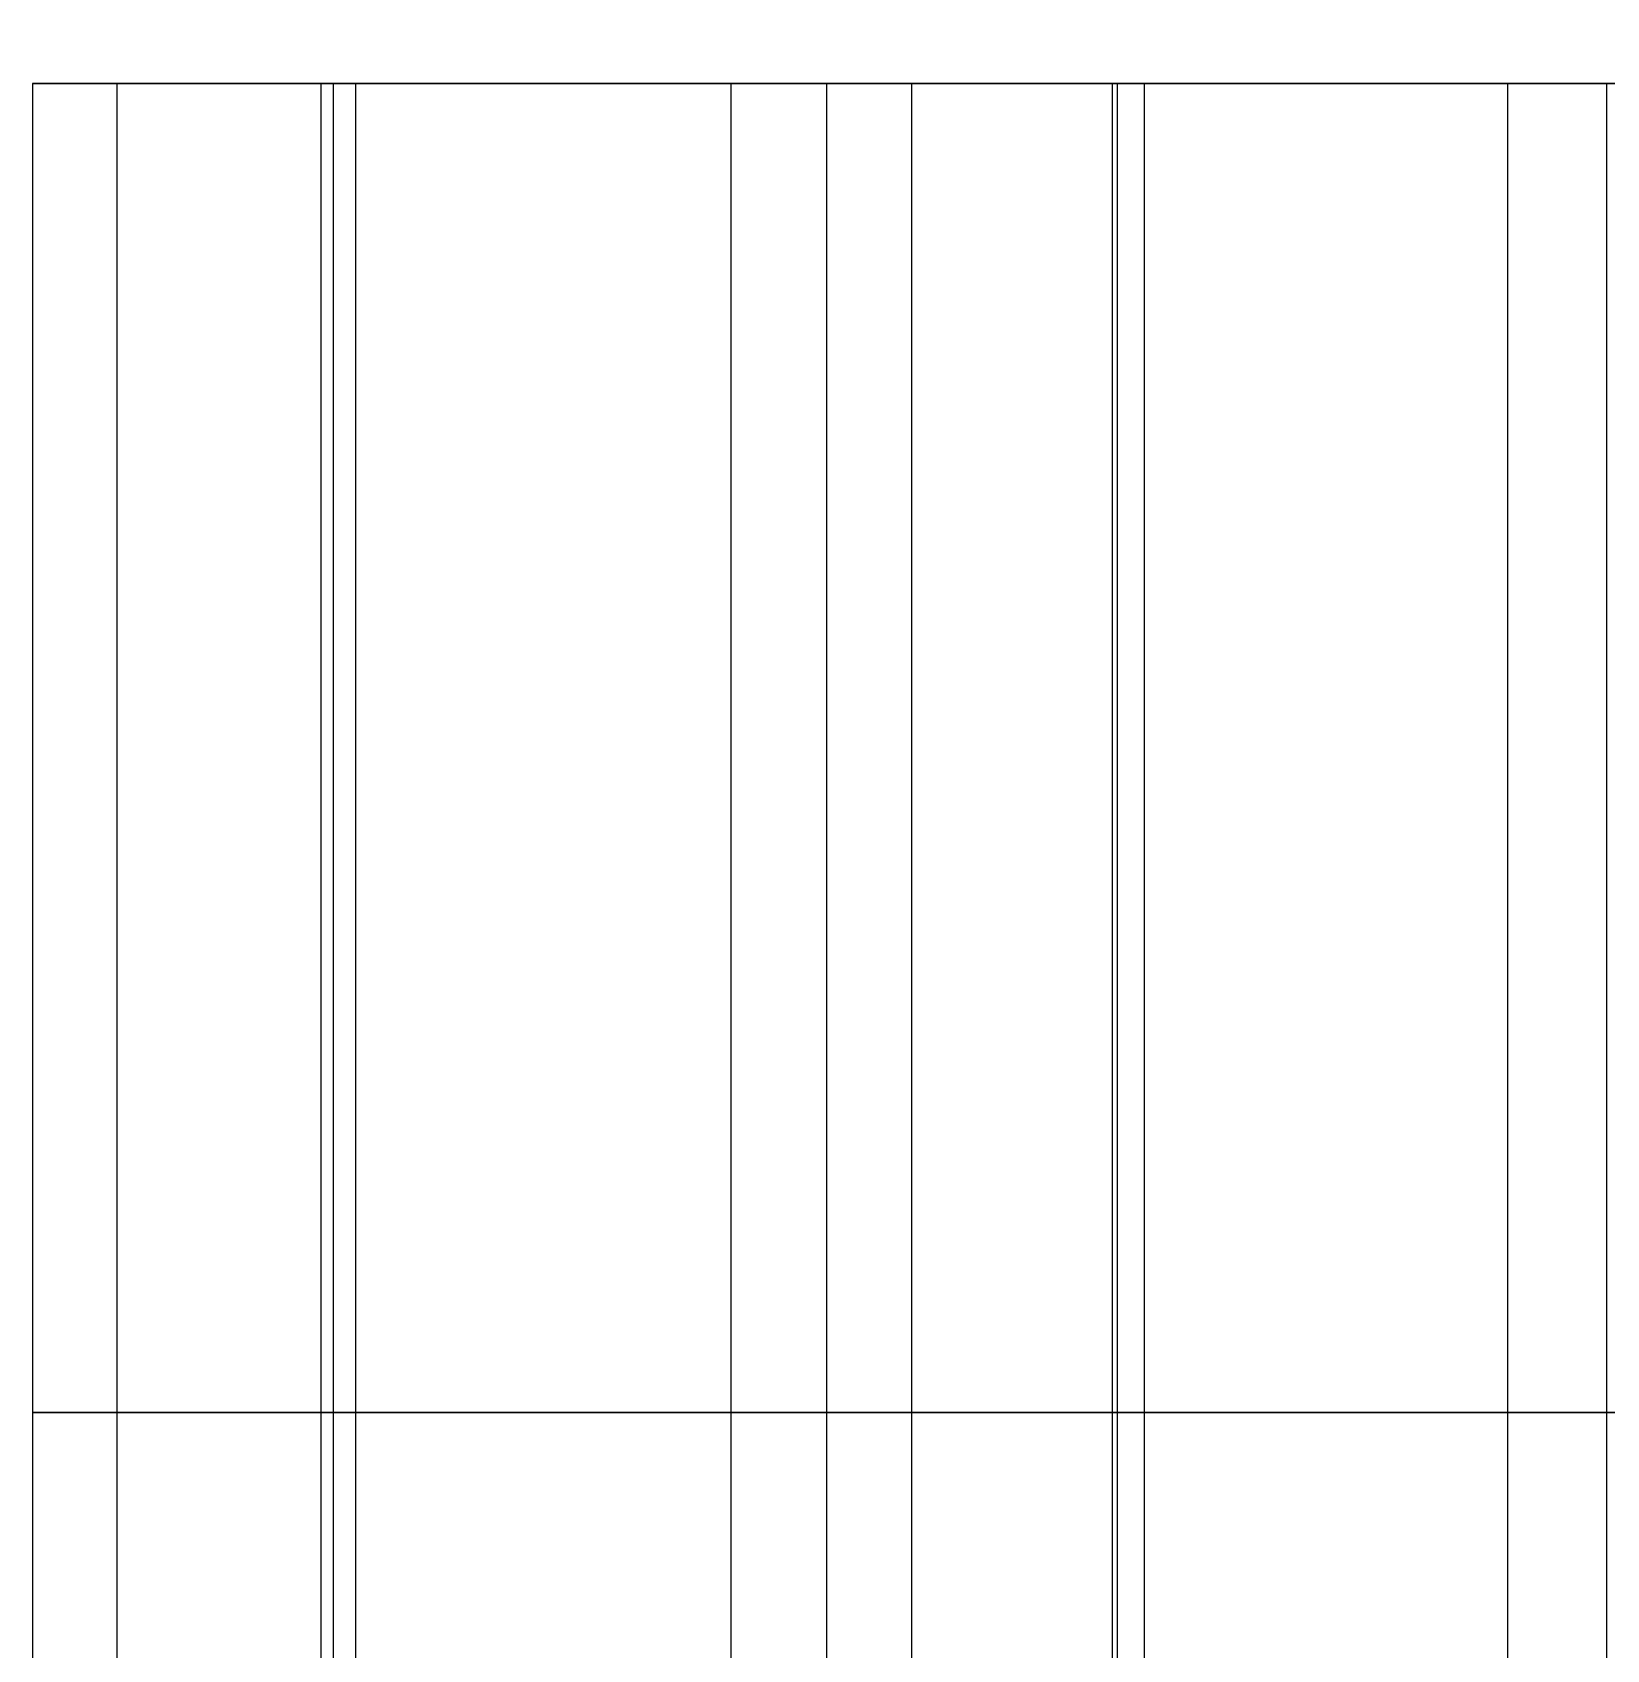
# Model space of a CAD drawing. Extents: x -60 to 60, y -153 to -30.
# Drawn here: x 23.686 to 27.238, y -87.535 to -83.885 of the extents above; entities that cross this region are included whole.
import ezdxf

# ---------------------------------------------------------------- set-up
doc = ezdxf.new("R2010")
doc.units = 0
doc.layers.add('Cut051006', color=7, linetype='CONTINUOUS')

msp = doc.modelspace()

# ---------------------------------------------------------------- linework, layer by layer
at = {"layer": 'Cut051006'}
for p, q in [((23.686, -84, 109.072), (23.686, -87, 109.072)), ((23.686, -84, 109.072), (23.686, -87, 109.072)), ((23.686, -84, 5.5779), (23.686, -87, 5.5779)), ((23.686, -84, 5.5779), (23.686, -87, 5.5779)), ((23.8764, -84, 109.129), (23.8764, -87, 109.129)), ((23.8764, -84, 109.129), (23.8764, -87, 109.129)), ((23.8764, -84, 5.52057), (23.8764, -87, 5.52057)), ((23.8764, -84, 5.52057), (23.8764, -87, 5.52057)), ((24.3369, -84, 108.914), (24.3369, -87, 108.914)), ((24.3369, -84, 108.914), (24.3369, -87, 108.914)), ((24.3369, -84, 5.73532), (24.3369, -87, 5.73532)), ((24.3369, -84, 5.73532), (24.3369, -87, 5.73532)), ((24.365, -84, 108.418), (24.365, -87, 108.418)), ((24.365, -84, 108.418), (24.365, -87, 108.418)), ((24.365, -84, 6.23119), (24.365, -87, 6.23119)), ((24.365, -84, 6.23119), (24.365, -87, 6.23119)), ((24.4154, -84, 108.732), (24.4154, -87, 108.732)), ((24.4154, -84, 108.732), (24.4154, -87, 108.732)), ((24.4154, -84, 5.91799), (24.4154, -87, 5.91799)), ((24.4154, -84, 5.91799), (24.4154, -87, 5.91799)), ((25.2618, -84, 107.981), (25.2618, -87, 107.981)), ((25.2618, -84, 107.981), (25.2618, -87, 107.981)), ((25.2618, -84, 6.66858), (25.2618, -87, 6.66858)), ((25.2618, -84, 6.66858), (25.2618, -87, 6.66858)), ((25.4776, -84, 108.214), (25.4776, -87, 108.214)), ((25.4776, -84, 108.214), (25.4776, -87, 108.214)), ((25.4776, -84, 6.43605), (25.4776, -87, 6.43605)), ((25.4776, -84, 6.43605), (25.4776, -87, 6.43605)), ((25.6698, -84, 108.264), (25.6698, -87, 108.264)), ((25.6698, -84, 108.264), (25.6698, -87, 108.264)), ((25.6698, -84, 6.38541), (25.6698, -87, 6.38541)), ((25.6698, -84, 6.38541), (25.6698, -87, 6.38541)), ((26.1225, -84, 108.034), (26.1225, -87, 108.034)), ((26.1225, -84, 108.034), (26.1225, -87, 108.034)), ((26.1225, -84, 6.61609), (26.1225, -87, 6.61609)), ((26.1225, -84, 6.61609), (26.1225, -87, 6.61609)), ((26.1333, -84, 107.537), (26.1333, -87, 107.537)), ((26.1333, -84, 107.537), (26.1333, -87, 107.537)), ((26.1333, -84, 7.11264), (26.1333, -87, 7.11264)), ((26.1333, -84, 7.11264), (26.1333, -87, 7.11264)), ((26.1946, -84, 107.848), (26.1946, -87, 107.848)), ((26.1946, -84, 107.848), (26.1946, -87, 107.848)), ((26.1946, -84, 6.80139), (26.1946, -87, 6.80139)), ((26.1946, -84, 6.80139), (26.1946, -87, 6.80139)), ((27.0143, -84, 107.069), (27.0143, -87, 107.069)), ((27.0143, -84, 107.069), (27.0143, -87, 107.069)), ((27.0143, -84, 7.58106), (27.0143, -87, 7.58106)), ((27.0143, -84, 7.58106), (27.0143, -87, 7.58106)), ((27.238, -84, 107.293), (27.238, -87, 107.293)), ((27.238, -84, 107.293), (27.238, -87, 107.293)), ((27.238, -84, 7.35621), (27.238, -87, 7.35621)), ((27.238, -84, 7.35621), (27.238, -87, 7.35621)), ((23.686, -87, 109.072), (23.686, -90, 109.072)), ((23.686, -87, 109.072), (23.686, -90, 109.072)), ((23.686, -87, 5.5779), (23.686, -90, 5.5779)), ((23.686, -87, 5.5779), (23.686, -90, 5.5779)), ((23.8764, -87, 109.129), (23.8764, -90, 109.129)), ((23.8764, -87, 109.129), (23.8764, -90, 109.129)), ((23.8764, -87, 5.52057), (23.8764, -90, 5.52057)), ((23.8764, -87, 5.52057), (23.8764, -90, 5.52057)), ((24.3369, -87, 108.914), (24.3369, -90, 108.914)), ((24.3369, -87, 108.914), (24.3369, -90, 108.914)), ((24.3369, -87, 5.73532), (24.3369, -90, 5.73532)), ((24.3369, -87, 5.73532), (24.3369, -90, 5.73532)), ((24.365, -87, 108.418), (24.365, -90, 108.418)), ((24.365, -87, 108.418), (24.365, -90, 108.418)), ((24.365, -87, 6.23119), (24.365, -90, 6.23119)), ((24.365, -87, 6.23119), (24.365, -90, 6.23119)), ((24.4154, -87, 108.732), (24.4154, -90, 108.732)), ((24.4154, -87, 108.732), (24.4154, -90, 108.732)), ((24.4154, -87, 5.91799), (24.4154, -90, 5.91799)), ((24.4154, -87, 5.91799), (24.4154, -90, 5.91799)), ((25.2618, -87, 107.981), (25.2618, -90, 107.981)), ((25.2618, -87, 107.981), (25.2618, -90, 107.981)), ((25.2618, -87, 6.66858), (25.2618, -90, 6.66858)), ((25.2618, -87, 6.66858), (25.2618, -90, 6.66858)), ((25.4776, -87, 108.214), (25.4776, -90, 108.214)), ((25.4776, -87, 108.214), (25.4776, -90, 108.214)), ((25.4776, -87, 6.43605), (25.4776, -90, 6.43605)), ((25.4776, -87, 6.43605), (25.4776, -90, 6.43605)), ((25.6698, -87, 108.264), (25.6698, -90, 108.264)), ((25.6698, -87, 108.264), (25.6698, -90, 108.264)), ((25.6698, -87, 6.38541), (25.6698, -90, 6.38541)), ((25.6698, -87, 6.38541), (25.6698, -90, 6.38541)), ((26.1225, -87, 108.034), (26.1225, -90, 108.034)), ((26.1225, -87, 108.034), (26.1225, -90, 108.034)), ((26.1225, -87, 6.61609), (26.1225, -90, 6.61609)), ((26.1225, -87, 6.61609), (26.1225, -90, 6.61609)), ((26.1333, -87, 107.537), (26.1333, -90, 107.537)), ((26.1333, -87, 107.537), (26.1333, -90, 107.537)), ((26.1333, -87, 7.11264), (26.1333, -90, 7.11264)), ((26.1333, -87, 7.11264), (26.1333, -90, 7.11264)), ((26.1946, -87, 107.848), (26.1946, -90, 107.848)), ((26.1946, -87, 107.848), (26.1946, -90, 107.848)), ((26.1946, -87, 6.80139), (26.1946, -90, 6.80139)), ((26.1946, -87, 6.80139), (26.1946, -90, 6.80139)), ((27.0143, -87, 107.069), (27.0143, -90, 107.069)), ((27.0143, -87, 107.069), (27.0143, -90, 107.069)), ((27.0143, -87, 7.58106), (27.0143, -90, 7.58106)), ((27.0143, -87, 7.58106), (27.0143, -90, 7.58106)), ((27.238, -87, 107.293), (27.238, -90, 107.293)), ((27.238, -87, 107.293), (27.238, -90, 107.293)), ((27.238, -87, 7.35621), (27.238, -90, 7.35621)), ((27.238, -87, 7.35621), (27.238, -90, 7.35621))]:
    msp.add_line(p, q, dxfattribs=at)
for centre in [(0, -90), (0, -90), (0, -93), (0, -93)]:
    msp.add_circle(centre, 60, dxfattribs=at)
for points, degree, knots in [([(23.8764, -84, 109.129), (23.8284, -84, 109.152), (23.7704, -84, 109.137), (23.7135, -84, 109.117), (23.686, -84, 109.072)], 2, [0, 0, 0, 0.724386, 0.724386, 1.44877, 1.44877, 1.44877]), ([(23.686, -84, 5.5779), (23.7135, -84, 5.53239), (23.7704, -84, 5.51317), (23.8284, -84, 5.49781), (23.8764, -84, 5.52057)], 2, [0, 0, 0, 0.724386, 0.724386, 1.44877, 1.44877, 1.44877]), ([(23.8764, -84, 109.129), (23.8284, -84, 109.152), (23.7704, -84, 109.137), (23.7135, -84, 109.117), (23.686, -84, 109.072)], 2, [0, 0, 0, 0.724386, 0.724386, 1.44877, 1.44877, 1.44877]), ([(23.686, -84, 5.5779), (23.7135, -84, 5.53239), (23.7704, -84, 5.51317), (23.8284, -84, 5.49781), (23.8764, -84, 5.52057)], 2, [0, 0, 0, 0.724386, 0.724386, 1.44877, 1.44877, 1.44877]), ([(24.4154, -84, 108.732), (24.4326, -84, 108.782), (24.4107, -84, 108.838), (24.3852, -84, 108.892), (24.3369, -84, 108.914)], 2, [0, 0, 0, 0.724386, 0.724386, 1.44877, 1.44877, 1.44877]), ([(24.3369, -84, 5.73532), (24.3852, -84, 5.75749), (24.4107, -84, 5.81179), (24.4326, -84, 5.86768), (24.4154, -84, 5.91799)], 2, [0, 0, 0, 0.724386, 0.724386, 1.44877, 1.44877, 1.44877]), ([(24.4154, -84, 108.732), (24.4326, -84, 108.782), (24.4107, -84, 108.838), (24.3852, -84, 108.892), (24.3369, -84, 108.914)], 2, [0, 0, 0, 0.724386, 0.724386, 1.44877, 1.44877, 1.44877]), ([(24.3369, -84, 5.73532), (24.3852, -84, 5.75749), (24.4107, -84, 5.81179), (24.4326, -84, 5.86768), (24.4154, -84, 5.91799)], 2, [0, 0, 0, 0.724386, 0.724386, 1.44877, 1.44877, 1.44877]), ([(25.2618, -84, 107.981), (25.1967, -84, 107.93), (25.1086, -84, 107.886), (25.004, -84, 107.87), (24.9002, -84, 107.853), (24.7807, -84, 107.868), (24.6767, -84, 107.92), (24.5721, -84, 107.97), (24.4868, -84, 108.055), (24.436, -84, 108.147), (24.3841, -84, 108.239), (24.3648, -84, 108.336), (24.365, -84, 108.418)], 3, [0, 0, 0, 0, 0.558599, 0.558599, 0.558599, 1.1172, 1.1172, 1.1172, 1.6758, 1.6758, 1.6758, 2.2344, 2.2344, 2.2344, 2.2344]), ([(24.365, -84, 6.23119), (24.3648, -84, 6.31394), (24.3841, -84, 6.41058), (24.436, -84, 6.50283), (24.4868, -84, 6.59486), (24.5721, -84, 6.67975), (24.6767, -84, 6.73012), (24.7807, -84, 6.78149), (24.9002, -84, 6.79646), (25.004, -84, 6.7799), (25.1086, -84, 6.76393), (25.1967, -84, 6.71968), (25.2618, -84, 6.66858)], 3, [0, 0, 0, 0, 0.558599, 0.558599, 0.558599, 1.1172, 1.1172, 1.1172, 1.6758, 1.6758, 1.6758, 2.2344, 2.2344, 2.2344, 2.2344]), ([(25.2618, -84, 107.981), (25.1967, -84, 107.93), (25.1086, -84, 107.886), (25.004, -84, 107.87), (24.9002, -84, 107.853), (24.7807, -84, 107.868), (24.6767, -84, 107.92), (24.5721, -84, 107.97), (24.4868, -84, 108.055), (24.436, -84, 108.147), (24.3841, -84, 108.239), (24.3648, -84, 108.336), (24.365, -84, 108.418)], 3, [0, 0, 0, 0, 0.558599, 0.558599, 0.558599, 1.1172, 1.1172, 1.1172, 1.6758, 1.6758, 1.6758, 2.2344, 2.2344, 2.2344, 2.2344]), ([(24.365, -84, 6.23119), (24.3648, -84, 6.31394), (24.3841, -84, 6.41058), (24.436, -84, 6.50283), (24.4868, -84, 6.59486), (24.5721, -84, 6.67975), (24.6767, -84, 6.73012), (24.7807, -84, 6.78149), (24.9002, -84, 6.79646), (25.004, -84, 6.7799), (25.1086, -84, 6.76393), (25.1967, -84, 6.71968), (25.2618, -84, 6.66858)], 3, [0, 0, 0, 0, 0.558599, 0.558599, 0.558599, 1.1172, 1.1172, 1.1172, 1.6758, 1.6758, 1.6758, 2.2344, 2.2344, 2.2344, 2.2344]), ([(25.6698, -84, 108.264), (25.6226, -84, 108.289), (25.5641, -84, 108.275), (25.5066, -84, 108.258), (25.4776, -84, 108.214)], 2, [0, 0, 0, 0.724386, 0.724386, 1.44877, 1.44877, 1.44877]), ([(25.4776, -84, 6.43605), (25.5066, -84, 6.39153), (25.5641, -84, 6.37431), (25.6226, -84, 6.36098), (25.6698, -84, 6.38541)], 2, [0, 0, 0, 0.724386, 0.724386, 1.44877, 1.44877, 1.44877]), ([(25.6698, -84, 108.264), (25.6226, -84, 108.289), (25.5641, -84, 108.275), (25.5066, -84, 108.258), (25.4776, -84, 108.214)], 2, [0, 0, 0, 0.724386, 0.724386, 1.44877, 1.44877, 1.44877]), ([(25.4776, -84, 6.43605), (25.5066, -84, 6.39153), (25.5641, -84, 6.37431), (25.6226, -84, 6.36098), (25.6698, -84, 6.38541)], 2, [0, 0, 0, 0.724386, 0.724386, 1.44877, 1.44877, 1.44877]), ([(26.1946, -84, 107.848), (26.2135, -84, 107.898), (26.1937, -84, 107.955), (26.1701, -84, 108.01), (26.1225, -84, 108.034)], 2, [0, 0, 0, 0.724386, 0.724386, 1.44877, 1.44877, 1.44877]), ([(26.1225, -84, 6.61609), (26.1701, -84, 6.63994), (26.1937, -84, 6.69509), (26.2135, -84, 6.75171), (26.1946, -84, 6.80139)], 2, [0, 0, 0, 0.724386, 0.724386, 1.44877, 1.44877, 1.44877]), ([(26.1946, -84, 107.848), (26.2135, -84, 107.898), (26.1937, -84, 107.955), (26.1701, -84, 108.01), (26.1225, -84, 108.034)], 2, [0, 0, 0, 0.724386, 0.724386, 1.44877, 1.44877, 1.44877]), ([(26.1225, -84, 6.61609), (26.1701, -84, 6.63994), (26.1937, -84, 6.69509), (26.2135, -84, 6.75171), (26.1946, -84, 6.80139)], 2, [0, 0, 0, 0.724386, 0.724386, 1.44877, 1.44877, 1.44877]), ([(27.0143, -84, 107.069), (26.9474, -84, 107.02), (26.8579, -84, 106.979), (26.7528, -84, 106.966), (26.6484, -84, 106.953), (26.5296, -84, 106.973), (26.4274, -84, 107.028), (26.3247, -84, 107.082), (26.2424, -84, 107.169), (26.1947, -84, 107.263), (26.1462, -84, 107.357), (26.1302, -84, 107.454), (26.1333, -84, 107.537)], 3, [0, 0, 0, 0, 0.558599, 0.558599, 0.558599, 1.1172, 1.1172, 1.1172, 1.6758, 1.6758, 1.6758, 2.2344, 2.2344, 2.2344, 2.2344]), ([(26.1333, -84, 7.11264), (26.1302, -84, 7.19534), (26.1462, -84, 7.29259), (26.1947, -84, 7.38659), (26.2424, -84, 7.48034), (26.3247, -84, 7.56816), (26.4274, -84, 7.62215), (26.5296, -84, 7.67712), (26.6484, -84, 7.69624), (26.7528, -84, 7.68331), (26.8579, -84, 7.67101), (26.9474, -84, 7.62985), (27.0143, -84, 7.58106)], 3, [0, 0, 0, 0, 0.558599, 0.558599, 0.558599, 1.1172, 1.1172, 1.1172, 1.6758, 1.6758, 1.6758, 2.2344, 2.2344, 2.2344, 2.2344]), ([(27.0143, -84, 107.069), (26.9474, -84, 107.02), (26.8579, -84, 106.979), (26.7528, -84, 106.966), (26.6484, -84, 106.953), (26.5296, -84, 106.973), (26.4274, -84, 107.028), (26.3247, -84, 107.082), (26.2424, -84, 107.169), (26.1947, -84, 107.263), (26.1462, -84, 107.357), (26.1302, -84, 107.454), (26.1333, -84, 107.537)], 3, [0, 0, 0, 0, 0.558599, 0.558599, 0.558599, 1.1172, 1.1172, 1.1172, 1.6758, 1.6758, 1.6758, 2.2344, 2.2344, 2.2344, 2.2344]), ([(26.1333, -84, 7.11264), (26.1302, -84, 7.19534), (26.1462, -84, 7.29259), (26.1947, -84, 7.38659), (26.2424, -84, 7.48034), (26.3247, -84, 7.56816), (26.4274, -84, 7.62215), (26.5296, -84, 7.67712), (26.6484, -84, 7.69624), (26.7528, -84, 7.68331), (26.8579, -84, 7.67101), (26.9474, -84, 7.62985), (27.0143, -84, 7.58106)], 3, [0, 0, 0, 0, 0.558599, 0.558599, 0.558599, 1.1172, 1.1172, 1.1172, 1.6758, 1.6758, 1.6758, 2.2344, 2.2344, 2.2344, 2.2344]), ([(27.4319, -84, 107.337), (27.3856, -84, 107.363), (27.3267, -84, 107.352), (27.2686, -84, 107.337), (27.238, -84, 107.293)], 2, [0, 0, 0, 0.724386, 0.724386, 1.44877, 1.44877, 1.44877]), ([(27.238, -84, 7.35621), (27.2686, -84, 7.31273), (27.3267, -84, 7.29752), (27.3856, -84, 7.28624), (27.4319, -84, 7.3123)], 2, [0, 0, 0, 0.724386, 0.724386, 1.44877, 1.44877, 1.44877]), ([(27.4319, -84, 107.337), (27.3856, -84, 107.363), (27.3267, -84, 107.352), (27.2686, -84, 107.337), (27.238, -84, 107.293)], 2, [0, 0, 0, 0.724386, 0.724386, 1.44877, 1.44877, 1.44877]), ([(27.238, -84, 7.35621), (27.2686, -84, 7.31273), (27.3267, -84, 7.29752), (27.3856, -84, 7.28624), (27.4319, -84, 7.3123)], 2, [0, 0, 0, 0.724386, 0.724386, 1.44877, 1.44877, 1.44877]), ([(23.8764, -87, 109.129), (23.8284, -87, 109.152), (23.7704, -87, 109.137), (23.7135, -87, 109.117), (23.686, -87, 109.072)], 2, [0, 0, 0, 0.724386, 0.724386, 1.44877, 1.44877, 1.44877]), ([(23.686, -87, 5.5779), (23.7135, -87, 5.53239), (23.7704, -87, 5.51317), (23.8284, -87, 5.49781), (23.8764, -87, 5.52057)], 2, [0, 0, 0, 0.724386, 0.724386, 1.44877, 1.44877, 1.44877]), ([(23.8764, -87, 109.129), (23.8284, -87, 109.152), (23.7704, -87, 109.137), (23.7135, -87, 109.117), (23.686, -87, 109.072)], 2, [0, 0, 0, 0.724386, 0.724386, 1.44877, 1.44877, 1.44877]), ([(23.686, -87, 5.5779), (23.7135, -87, 5.53239), (23.7704, -87, 5.51317), (23.8284, -87, 5.49781), (23.8764, -87, 5.52057)], 2, [0, 0, 0, 0.724386, 0.724386, 1.44877, 1.44877, 1.44877]), ([(23.8764, -87, 109.129), (23.8284, -87, 109.152), (23.7704, -87, 109.137), (23.7135, -87, 109.117), (23.686, -87, 109.072)], 2, [0, 0, 0, 0.724386, 0.724386, 1.44877, 1.44877, 1.44877]), ([(23.686, -87, 5.5779), (23.7135, -87, 5.53239), (23.7704, -87, 5.51317), (23.8284, -87, 5.49781), (23.8764, -87, 5.52057)], 2, [0, 0, 0, 0.724386, 0.724386, 1.44877, 1.44877, 1.44877]), ([(23.8764, -87, 109.129), (23.8284, -87, 109.152), (23.7704, -87, 109.137), (23.7135, -87, 109.117), (23.686, -87, 109.072)], 2, [0, 0, 0, 0.724386, 0.724386, 1.44877, 1.44877, 1.44877]), ([(23.686, -87, 5.5779), (23.7135, -87, 5.53239), (23.7704, -87, 5.51317), (23.8284, -87, 5.49781), (23.8764, -87, 5.52057)], 2, [0, 0, 0, 0.724386, 0.724386, 1.44877, 1.44877, 1.44877]), ([(24.4154, -87, 108.732), (24.4326, -87, 108.782), (24.4107, -87, 108.838), (24.3852, -87, 108.892), (24.3369, -87, 108.914)], 2, [0, 0, 0, 0.724386, 0.724386, 1.44877, 1.44877, 1.44877]), ([(24.3369, -87, 5.73532), (24.3852, -87, 5.75749), (24.4107, -87, 5.81179), (24.4326, -87, 5.86768), (24.4154, -87, 5.91799)], 2, [0, 0, 0, 0.724386, 0.724386, 1.44877, 1.44877, 1.44877]), ([(24.4154, -87, 108.732), (24.4326, -87, 108.782), (24.4107, -87, 108.838), (24.3852, -87, 108.892), (24.3369, -87, 108.914)], 2, [0, 0, 0, 0.724386, 0.724386, 1.44877, 1.44877, 1.44877]), ([(24.3369, -87, 5.73532), (24.3852, -87, 5.75749), (24.4107, -87, 5.81179), (24.4326, -87, 5.86768), (24.4154, -87, 5.91799)], 2, [0, 0, 0, 0.724386, 0.724386, 1.44877, 1.44877, 1.44877]), ([(24.4154, -87, 108.732), (24.4326, -87, 108.782), (24.4107, -87, 108.838), (24.3852, -87, 108.892), (24.3369, -87, 108.914)], 2, [0, 0, 0, 0.724386, 0.724386, 1.44877, 1.44877, 1.44877]), ([(24.3369, -87, 5.73532), (24.3852, -87, 5.75749), (24.4107, -87, 5.81179), (24.4326, -87, 5.86768), (24.4154, -87, 5.91799)], 2, [0, 0, 0, 0.724386, 0.724386, 1.44877, 1.44877, 1.44877]), ([(24.4154, -87, 108.732), (24.4326, -87, 108.782), (24.4107, -87, 108.838), (24.3852, -87, 108.892), (24.3369, -87, 108.914)], 2, [0, 0, 0, 0.724386, 0.724386, 1.44877, 1.44877, 1.44877]), ([(24.3369, -87, 5.73532), (24.3852, -87, 5.75749), (24.4107, -87, 5.81179), (24.4326, -87, 5.86768), (24.4154, -87, 5.91799)], 2, [0, 0, 0, 0.724386, 0.724386, 1.44877, 1.44877, 1.44877]), ([(25.2618, -87, 107.981), (25.1967, -87, 107.93), (25.1086, -87, 107.886), (25.004, -87, 107.87), (24.9002, -87, 107.853), (24.7807, -87, 107.868), (24.6767, -87, 107.92), (24.5721, -87, 107.97), (24.4868, -87, 108.055), (24.436, -87, 108.147), (24.3841, -87, 108.239), (24.3648, -87, 108.336), (24.365, -87, 108.418)], 3, [0, 0, 0, 0, 0.558599, 0.558599, 0.558599, 1.1172, 1.1172, 1.1172, 1.6758, 1.6758, 1.6758, 2.2344, 2.2344, 2.2344, 2.2344]), ([(24.365, -87, 6.23119), (24.3648, -87, 6.31394), (24.3841, -87, 6.41058), (24.436, -87, 6.50283), (24.4868, -87, 6.59486), (24.5721, -87, 6.67975), (24.6767, -87, 6.73012), (24.7807, -87, 6.78149), (24.9002, -87, 6.79646), (25.004, -87, 6.7799), (25.1086, -87, 6.76393), (25.1967, -87, 6.71968), (25.2618, -87, 6.66858)], 3, [0, 0, 0, 0, 0.558599, 0.558599, 0.558599, 1.1172, 1.1172, 1.1172, 1.6758, 1.6758, 1.6758, 2.2344, 2.2344, 2.2344, 2.2344]), ([(25.2618, -87, 107.981), (25.1967, -87, 107.93), (25.1086, -87, 107.886), (25.004, -87, 107.87), (24.9002, -87, 107.853), (24.7807, -87, 107.868), (24.6767, -87, 107.92), (24.5721, -87, 107.97), (24.4868, -87, 108.055), (24.436, -87, 108.147), (24.3841, -87, 108.239), (24.3648, -87, 108.336), (24.365, -87, 108.418)], 3, [0, 0, 0, 0, 0.558599, 0.558599, 0.558599, 1.1172, 1.1172, 1.1172, 1.6758, 1.6758, 1.6758, 2.2344, 2.2344, 2.2344, 2.2344]), ([(24.365, -87, 6.23119), (24.3648, -87, 6.31394), (24.3841, -87, 6.41058), (24.436, -87, 6.50283), (24.4868, -87, 6.59486), (24.5721, -87, 6.67975), (24.6767, -87, 6.73012), (24.7807, -87, 6.78149), (24.9002, -87, 6.79646), (25.004, -87, 6.7799), (25.1086, -87, 6.76393), (25.1967, -87, 6.71968), (25.2618, -87, 6.66858)], 3, [0, 0, 0, 0, 0.558599, 0.558599, 0.558599, 1.1172, 1.1172, 1.1172, 1.6758, 1.6758, 1.6758, 2.2344, 2.2344, 2.2344, 2.2344]), ([(25.2618, -87, 107.981), (25.1967, -87, 107.93), (25.1086, -87, 107.886), (25.004, -87, 107.87), (24.9002, -87, 107.853), (24.7807, -87, 107.868), (24.6767, -87, 107.92), (24.5721, -87, 107.97), (24.4868, -87, 108.055), (24.436, -87, 108.147), (24.3841, -87, 108.239), (24.3648, -87, 108.336), (24.365, -87, 108.418)], 3, [0, 0, 0, 0, 0.558599, 0.558599, 0.558599, 1.1172, 1.1172, 1.1172, 1.6758, 1.6758, 1.6758, 2.2344, 2.2344, 2.2344, 2.2344]), ([(24.365, -87, 6.23119), (24.3648, -87, 6.31394), (24.3841, -87, 6.41058), (24.436, -87, 6.50283), (24.4868, -87, 6.59486), (24.5721, -87, 6.67975), (24.6767, -87, 6.73012), (24.7807, -87, 6.78149), (24.9002, -87, 6.79646), (25.004, -87, 6.7799), (25.1086, -87, 6.76393), (25.1967, -87, 6.71968), (25.2618, -87, 6.66858)], 3, [0, 0, 0, 0, 0.558599, 0.558599, 0.558599, 1.1172, 1.1172, 1.1172, 1.6758, 1.6758, 1.6758, 2.2344, 2.2344, 2.2344, 2.2344]), ([(25.2618, -87, 107.981), (25.1967, -87, 107.93), (25.1086, -87, 107.886), (25.004, -87, 107.87), (24.9002, -87, 107.853), (24.7807, -87, 107.868), (24.6767, -87, 107.92), (24.5721, -87, 107.97), (24.4868, -87, 108.055), (24.436, -87, 108.147), (24.3841, -87, 108.239), (24.3648, -87, 108.336), (24.365, -87, 108.418)], 3, [0, 0, 0, 0, 0.558599, 0.558599, 0.558599, 1.1172, 1.1172, 1.1172, 1.6758, 1.6758, 1.6758, 2.2344, 2.2344, 2.2344, 2.2344]), ([(24.365, -87, 6.23119), (24.3648, -87, 6.31394), (24.3841, -87, 6.41058), (24.436, -87, 6.50283), (24.4868, -87, 6.59486), (24.5721, -87, 6.67975), (24.6767, -87, 6.73012), (24.7807, -87, 6.78149), (24.9002, -87, 6.79646), (25.004, -87, 6.7799), (25.1086, -87, 6.76393), (25.1967, -87, 6.71968), (25.2618, -87, 6.66858)], 3, [0, 0, 0, 0, 0.558599, 0.558599, 0.558599, 1.1172, 1.1172, 1.1172, 1.6758, 1.6758, 1.6758, 2.2344, 2.2344, 2.2344, 2.2344]), ([(25.6698, -87, 108.264), (25.6226, -87, 108.289), (25.5641, -87, 108.275), (25.5066, -87, 108.258), (25.4776, -87, 108.214)], 2, [0, 0, 0, 0.724386, 0.724386, 1.44877, 1.44877, 1.44877]), ([(25.4776, -87, 6.43605), (25.5066, -87, 6.39153), (25.5641, -87, 6.37431), (25.6226, -87, 6.36098), (25.6698, -87, 6.38541)], 2, [0, 0, 0, 0.724386, 0.724386, 1.44877, 1.44877, 1.44877]), ([(25.6698, -87, 108.264), (25.6226, -87, 108.289), (25.5641, -87, 108.275), (25.5066, -87, 108.258), (25.4776, -87, 108.214)], 2, [0, 0, 0, 0.724386, 0.724386, 1.44877, 1.44877, 1.44877]), ([(25.4776, -87, 6.43605), (25.5066, -87, 6.39153), (25.5641, -87, 6.37431), (25.6226, -87, 6.36098), (25.6698, -87, 6.38541)], 2, [0, 0, 0, 0.724386, 0.724386, 1.44877, 1.44877, 1.44877]), ([(25.6698, -87, 108.264), (25.6226, -87, 108.289), (25.5641, -87, 108.275), (25.5066, -87, 108.258), (25.4776, -87, 108.214)], 2, [0, 0, 0, 0.724386, 0.724386, 1.44877, 1.44877, 1.44877]), ([(25.4776, -87, 6.43605), (25.5066, -87, 6.39153), (25.5641, -87, 6.37431), (25.6226, -87, 6.36098), (25.6698, -87, 6.38541)], 2, [0, 0, 0, 0.724386, 0.724386, 1.44877, 1.44877, 1.44877]), ([(25.6698, -87, 108.264), (25.6226, -87, 108.289), (25.5641, -87, 108.275), (25.5066, -87, 108.258), (25.4776, -87, 108.214)], 2, [0, 0, 0, 0.724386, 0.724386, 1.44877, 1.44877, 1.44877]), ([(25.4776, -87, 6.43605), (25.5066, -87, 6.39153), (25.5641, -87, 6.37431), (25.6226, -87, 6.36098), (25.6698, -87, 6.38541)], 2, [0, 0, 0, 0.724386, 0.724386, 1.44877, 1.44877, 1.44877]), ([(26.1946, -87, 107.848), (26.2135, -87, 107.898), (26.1937, -87, 107.955), (26.1701, -87, 108.01), (26.1225, -87, 108.034)], 2, [0, 0, 0, 0.724386, 0.724386, 1.44877, 1.44877, 1.44877]), ([(26.1225, -87, 6.61609), (26.1701, -87, 6.63994), (26.1937, -87, 6.69509), (26.2135, -87, 6.75171), (26.1946, -87, 6.80139)], 2, [0, 0, 0, 0.724386, 0.724386, 1.44877, 1.44877, 1.44877]), ([(26.1946, -87, 107.848), (26.2135, -87, 107.898), (26.1937, -87, 107.955), (26.1701, -87, 108.01), (26.1225, -87, 108.034)], 2, [0, 0, 0, 0.724386, 0.724386, 1.44877, 1.44877, 1.44877]), ([(26.1225, -87, 6.61609), (26.1701, -87, 6.63994), (26.1937, -87, 6.69509), (26.2135, -87, 6.75171), (26.1946, -87, 6.80139)], 2, [0, 0, 0, 0.724386, 0.724386, 1.44877, 1.44877, 1.44877]), ([(26.1946, -87, 107.848), (26.2135, -87, 107.898), (26.1937, -87, 107.955), (26.1701, -87, 108.01), (26.1225, -87, 108.034)], 2, [0, 0, 0, 0.724386, 0.724386, 1.44877, 1.44877, 1.44877]), ([(26.1225, -87, 6.61609), (26.1701, -87, 6.63994), (26.1937, -87, 6.69509), (26.2135, -87, 6.75171), (26.1946, -87, 6.80139)], 2, [0, 0, 0, 0.724386, 0.724386, 1.44877, 1.44877, 1.44877]), ([(26.1946, -87, 107.848), (26.2135, -87, 107.898), (26.1937, -87, 107.955), (26.1701, -87, 108.01), (26.1225, -87, 108.034)], 2, [0, 0, 0, 0.724386, 0.724386, 1.44877, 1.44877, 1.44877]), ([(26.1225, -87, 6.61609), (26.1701, -87, 6.63994), (26.1937, -87, 6.69509), (26.2135, -87, 6.75171), (26.1946, -87, 6.80139)], 2, [0, 0, 0, 0.724386, 0.724386, 1.44877, 1.44877, 1.44877]), ([(27.0143, -87, 107.069), (26.9474, -87, 107.02), (26.8579, -87, 106.979), (26.7528, -87, 106.966), (26.6484, -87, 106.953), (26.5296, -87, 106.973), (26.4274, -87, 107.028), (26.3247, -87, 107.082), (26.2424, -87, 107.169), (26.1947, -87, 107.263), (26.1462, -87, 107.357), (26.1302, -87, 107.454), (26.1333, -87, 107.537)], 3, [0, 0, 0, 0, 0.558599, 0.558599, 0.558599, 1.1172, 1.1172, 1.1172, 1.6758, 1.6758, 1.6758, 2.2344, 2.2344, 2.2344, 2.2344]), ([(26.1333, -87, 7.11264), (26.1302, -87, 7.19534), (26.1462, -87, 7.29259), (26.1947, -87, 7.38659), (26.2424, -87, 7.48034), (26.3247, -87, 7.56816), (26.4274, -87, 7.62215), (26.5296, -87, 7.67712), (26.6484, -87, 7.69624), (26.7528, -87, 7.68331), (26.8579, -87, 7.67101), (26.9474, -87, 7.62985), (27.0143, -87, 7.58106)], 3, [0, 0, 0, 0, 0.558599, 0.558599, 0.558599, 1.1172, 1.1172, 1.1172, 1.6758, 1.6758, 1.6758, 2.2344, 2.2344, 2.2344, 2.2344]), ([(27.0143, -87, 107.069), (26.9474, -87, 107.02), (26.8579, -87, 106.979), (26.7528, -87, 106.966), (26.6484, -87, 106.953), (26.5296, -87, 106.973), (26.4274, -87, 107.028), (26.3247, -87, 107.082), (26.2424, -87, 107.169), (26.1947, -87, 107.263), (26.1462, -87, 107.357), (26.1302, -87, 107.454), (26.1333, -87, 107.537)], 3, [0, 0, 0, 0, 0.558599, 0.558599, 0.558599, 1.1172, 1.1172, 1.1172, 1.6758, 1.6758, 1.6758, 2.2344, 2.2344, 2.2344, 2.2344]), ([(26.1333, -87, 7.11264), (26.1302, -87, 7.19534), (26.1462, -87, 7.29259), (26.1947, -87, 7.38659), (26.2424, -87, 7.48034), (26.3247, -87, 7.56816), (26.4274, -87, 7.62215), (26.5296, -87, 7.67712), (26.6484, -87, 7.69624), (26.7528, -87, 7.68331), (26.8579, -87, 7.67101), (26.9474, -87, 7.62985), (27.0143, -87, 7.58106)], 3, [0, 0, 0, 0, 0.558599, 0.558599, 0.558599, 1.1172, 1.1172, 1.1172, 1.6758, 1.6758, 1.6758, 2.2344, 2.2344, 2.2344, 2.2344]), ([(27.0143, -87, 107.069), (26.9474, -87, 107.02), (26.8579, -87, 106.979), (26.7528, -87, 106.966), (26.6484, -87, 106.953), (26.5296, -87, 106.973), (26.4274, -87, 107.028), (26.3247, -87, 107.082), (26.2424, -87, 107.169), (26.1947, -87, 107.263), (26.1462, -87, 107.357), (26.1302, -87, 107.454), (26.1333, -87, 107.537)], 3, [0, 0, 0, 0, 0.558599, 0.558599, 0.558599, 1.1172, 1.1172, 1.1172, 1.6758, 1.6758, 1.6758, 2.2344, 2.2344, 2.2344, 2.2344]), ([(26.1333, -87, 7.11264), (26.1302, -87, 7.19534), (26.1462, -87, 7.29259), (26.1947, -87, 7.38659), (26.2424, -87, 7.48034), (26.3247, -87, 7.56816), (26.4274, -87, 7.62215), (26.5296, -87, 7.67712), (26.6484, -87, 7.69624), (26.7528, -87, 7.68331), (26.8579, -87, 7.67101), (26.9474, -87, 7.62985), (27.0143, -87, 7.58106)], 3, [0, 0, 0, 0, 0.558599, 0.558599, 0.558599, 1.1172, 1.1172, 1.1172, 1.6758, 1.6758, 1.6758, 2.2344, 2.2344, 2.2344, 2.2344]), ([(27.0143, -87, 107.069), (26.9474, -87, 107.02), (26.8579, -87, 106.979), (26.7528, -87, 106.966), (26.6484, -87, 106.953), (26.5296, -87, 106.973), (26.4274, -87, 107.028), (26.3247, -87, 107.082), (26.2424, -87, 107.169), (26.1947, -87, 107.263), (26.1462, -87, 107.357), (26.1302, -87, 107.454), (26.1333, -87, 107.537)], 3, [0, 0, 0, 0, 0.558599, 0.558599, 0.558599, 1.1172, 1.1172, 1.1172, 1.6758, 1.6758, 1.6758, 2.2344, 2.2344, 2.2344, 2.2344]), ([(26.1333, -87, 7.11264), (26.1302, -87, 7.19534), (26.1462, -87, 7.29259), (26.1947, -87, 7.38659), (26.2424, -87, 7.48034), (26.3247, -87, 7.56816), (26.4274, -87, 7.62215), (26.5296, -87, 7.67712), (26.6484, -87, 7.69624), (26.7528, -87, 7.68331), (26.8579, -87, 7.67101), (26.9474, -87, 7.62985), (27.0143, -87, 7.58106)], 3, [0, 0, 0, 0, 0.558599, 0.558599, 0.558599, 1.1172, 1.1172, 1.1172, 1.6758, 1.6758, 1.6758, 2.2344, 2.2344, 2.2344, 2.2344]), ([(27.4319, -87, 107.337), (27.3856, -87, 107.363), (27.3267, -87, 107.352), (27.2686, -87, 107.337), (27.238, -87, 107.293)], 2, [0, 0, 0, 0.724386, 0.724386, 1.44877, 1.44877, 1.44877]), ([(27.238, -87, 7.35621), (27.2686, -87, 7.31273), (27.3267, -87, 7.29752), (27.3856, -87, 7.28624), (27.4319, -87, 7.3123)], 2, [0, 0, 0, 0.724386, 0.724386, 1.44877, 1.44877, 1.44877]), ([(27.4319, -87, 107.337), (27.3856, -87, 107.363), (27.3267, -87, 107.352), (27.2686, -87, 107.337), (27.238, -87, 107.293)], 2, [0, 0, 0, 0.724386, 0.724386, 1.44877, 1.44877, 1.44877]), ([(27.238, -87, 7.35621), (27.2686, -87, 7.31273), (27.3267, -87, 7.29752), (27.3856, -87, 7.28624), (27.4319, -87, 7.3123)], 2, [0, 0, 0, 0.724386, 0.724386, 1.44877, 1.44877, 1.44877]), ([(27.4319, -87, 107.337), (27.3856, -87, 107.363), (27.3267, -87, 107.352), (27.2686, -87, 107.337), (27.238, -87, 107.293)], 2, [0, 0, 0, 0.724386, 0.724386, 1.44877, 1.44877, 1.44877]), ([(27.238, -87, 7.35621), (27.2686, -87, 7.31273), (27.3267, -87, 7.29752), (27.3856, -87, 7.28624), (27.4319, -87, 7.3123)], 2, [0, 0, 0, 0.724386, 0.724386, 1.44877, 1.44877, 1.44877]), ([(27.4319, -87, 107.337), (27.3856, -87, 107.363), (27.3267, -87, 107.352), (27.2686, -87, 107.337), (27.238, -87, 107.293)], 2, [0, 0, 0, 0.724386, 0.724386, 1.44877, 1.44877, 1.44877]), ([(27.238, -87, 7.35621), (27.2686, -87, 7.31273), (27.3267, -87, 7.29752), (27.3856, -87, 7.28624), (27.4319, -87, 7.3123)], 2, [0, 0, 0, 0.724386, 0.724386, 1.44877, 1.44877, 1.44877])]:
    msp.add_open_spline(points, degree=degree, knots=knots, dxfattribs=at)
for points, degree in [([(24.3369, -84, 108.914), (23.8764, -84, 109.129)], 1), ([(23.8764, -84, 5.52057), (24.3369, -84, 5.73532)], 1), ([(24.3369, -84, 108.914), (23.8764, -84, 109.129)], 1), ([(23.8764, -84, 5.52057), (24.3369, -84, 5.73532)], 1), ([(24.365, -84, 108.418), (24.3652, -84, 108.579), (24.4154, -84, 108.732)], 2), ([(24.4154, -84, 5.91799), (24.3652, -84, 6.07057), (24.365, -84, 6.23119)], 2), ([(24.365, -84, 108.418), (24.3652, -84, 108.579), (24.4154, -84, 108.732)], 2), ([(24.4154, -84, 5.91799), (24.3652, -84, 6.07057), (24.365, -84, 6.23119)], 2), ([(25.4776, -84, 108.214), (25.3882, -84, 108.08), (25.2618, -84, 107.981)], 2), ([(25.2618, -84, 6.66858), (25.3882, -84, 6.56952), (25.4776, -84, 6.43605)], 2), ([(25.4776, -84, 108.214), (25.3882, -84, 108.08), (25.2618, -84, 107.981)], 2), ([(25.2618, -84, 6.66858), (25.3882, -84, 6.56952), (25.4776, -84, 6.43605)], 2), ([(26.1225, -84, 108.034), (25.6698, -84, 108.264)], 1), ([(25.6698, -84, 6.38541), (26.1225, -84, 6.61609)], 1), ([(26.1225, -84, 108.034), (25.6698, -84, 108.264)], 1), ([(25.6698, -84, 6.38541), (26.1225, -84, 6.61609)], 1), ([(26.1333, -84, 107.537), (26.1391, -84, 107.698), (26.1946, -84, 107.848)], 2), ([(26.1946, -84, 6.80139), (26.1391, -84, 6.95213), (26.1333, -84, 7.11264)], 2), ([(26.1333, -84, 107.537), (26.1391, -84, 107.698), (26.1946, -84, 107.848)], 2), ([(26.1946, -84, 6.80139), (26.1391, -84, 6.95213), (26.1333, -84, 7.11264)], 2), ([(27.238, -84, 107.293), (27.1441, -84, 107.163), (27.0143, -84, 107.069)], 2), ([(27.0143, -84, 7.58106), (27.1441, -84, 7.48648), (27.238, -84, 7.35621)], 2), ([(27.238, -84, 107.293), (27.1441, -84, 107.163), (27.0143, -84, 107.069)], 2), ([(27.0143, -84, 7.58106), (27.1441, -84, 7.48648), (27.238, -84, 7.35621)], 2), ([(24.3369, -87, 108.914), (23.8764, -87, 109.129)], 1), ([(23.8764, -87, 5.52057), (24.3369, -87, 5.73532)], 1), ([(24.3369, -87, 108.914), (23.8764, -87, 109.129)], 1), ([(23.8764, -87, 5.52057), (24.3369, -87, 5.73532)], 1), ([(24.3369, -87, 108.914), (23.8764, -87, 109.129)], 1), ([(23.8764, -87, 5.52057), (24.3369, -87, 5.73532)], 1), ([(24.3369, -87, 108.914), (23.8764, -87, 109.129)], 1), ([(23.8764, -87, 5.52057), (24.3369, -87, 5.73532)], 1), ([(24.365, -87, 108.418), (24.3652, -87, 108.579), (24.4154, -87, 108.732)], 2), ([(24.4154, -87, 5.91799), (24.3652, -87, 6.07057), (24.365, -87, 6.23119)], 2), ([(24.365, -87, 108.418), (24.3652, -87, 108.579), (24.4154, -87, 108.732)], 2), ([(24.4154, -87, 5.91799), (24.3652, -87, 6.07057), (24.365, -87, 6.23119)], 2), ([(24.365, -87, 108.418), (24.3652, -87, 108.579), (24.4154, -87, 108.732)], 2), ([(24.4154, -87, 5.91799), (24.3652, -87, 6.07057), (24.365, -87, 6.23119)], 2), ([(24.365, -87, 108.418), (24.3652, -87, 108.579), (24.4154, -87, 108.732)], 2), ([(24.4154, -87, 5.91799), (24.3652, -87, 6.07057), (24.365, -87, 6.23119)], 2), ([(25.4776, -87, 108.214), (25.3882, -87, 108.08), (25.2618, -87, 107.981)], 2), ([(25.2618, -87, 6.66858), (25.3882, -87, 6.56952), (25.4776, -87, 6.43605)], 2), ([(25.4776, -87, 108.214), (25.3882, -87, 108.08), (25.2618, -87, 107.981)], 2), ([(25.2618, -87, 6.66858), (25.3882, -87, 6.56952), (25.4776, -87, 6.43605)], 2), ([(25.4776, -87, 108.214), (25.3882, -87, 108.08), (25.2618, -87, 107.981)], 2), ([(25.2618, -87, 6.66858), (25.3882, -87, 6.56952), (25.4776, -87, 6.43605)], 2), ([(25.4776, -87, 108.214), (25.3882, -87, 108.08), (25.2618, -87, 107.981)], 2), ([(25.2618, -87, 6.66858), (25.3882, -87, 6.56952), (25.4776, -87, 6.43605)], 2), ([(26.1225, -87, 108.034), (25.6698, -87, 108.264)], 1), ([(25.6698, -87, 6.38541), (26.1225, -87, 6.61609)], 1), ([(26.1225, -87, 108.034), (25.6698, -87, 108.264)], 1), ([(25.6698, -87, 6.38541), (26.1225, -87, 6.61609)], 1), ([(26.1225, -87, 108.034), (25.6698, -87, 108.264)], 1), ([(25.6698, -87, 6.38541), (26.1225, -87, 6.61609)], 1), ([(26.1225, -87, 108.034), (25.6698, -87, 108.264)], 1), ([(25.6698, -87, 6.38541), (26.1225, -87, 6.61609)], 1), ([(26.1333, -87, 107.537), (26.1391, -87, 107.698), (26.1946, -87, 107.848)], 2), ([(26.1946, -87, 6.80139), (26.1391, -87, 6.95213), (26.1333, -87, 7.11264)], 2), ([(26.1333, -87, 107.537), (26.1391, -87, 107.698), (26.1946, -87, 107.848)], 2), ([(26.1946, -87, 6.80139), (26.1391, -87, 6.95213), (26.1333, -87, 7.11264)], 2), ([(26.1333, -87, 107.537), (26.1391, -87, 107.698), (26.1946, -87, 107.848)], 2), ([(26.1946, -87, 6.80139), (26.1391, -87, 6.95213), (26.1333, -87, 7.11264)], 2), ([(26.1333, -87, 107.537), (26.1391, -87, 107.698), (26.1946, -87, 107.848)], 2), ([(26.1946, -87, 6.80139), (26.1391, -87, 6.95213), (26.1333, -87, 7.11264)], 2), ([(27.238, -87, 107.293), (27.1441, -87, 107.163), (27.0143, -87, 107.069)], 2), ([(27.0143, -87, 7.58106), (27.1441, -87, 7.48648), (27.238, -87, 7.35621)], 2), ([(27.238, -87, 107.293), (27.1441, -87, 107.163), (27.0143, -87, 107.069)], 2), ([(27.0143, -87, 7.58106), (27.1441, -87, 7.48648), (27.238, -87, 7.35621)], 2), ([(27.238, -87, 107.293), (27.1441, -87, 107.163), (27.0143, -87, 107.069)], 2), ([(27.0143, -87, 7.58106), (27.1441, -87, 7.48648), (27.238, -87, 7.35621)], 2), ([(27.238, -87, 107.293), (27.1441, -87, 107.163), (27.0143, -87, 107.069)], 2), ([(27.0143, -87, 7.58106), (27.1441, -87, 7.48648), (27.238, -87, 7.35621)], 2)]:
    msp.add_open_spline(points, degree=degree, dxfattribs=at)

doc.saveas('drawing.dxf')
